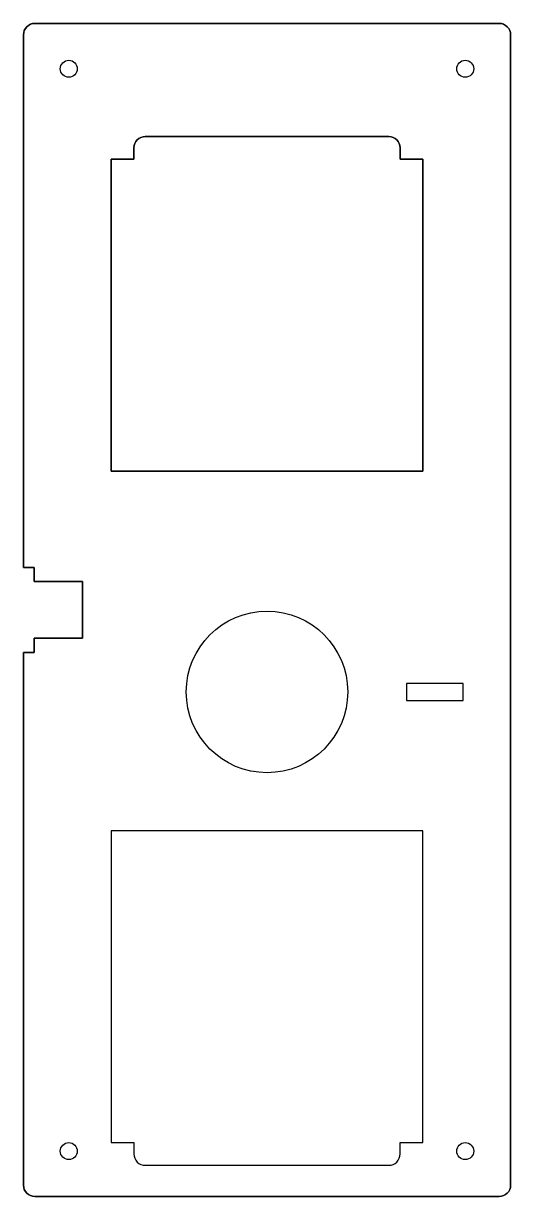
# Model space of a CAD drawing. Header units: millimetres. Extents: x -43 to 43, y -88 to 119.
import ezdxf

# ---------------------------------------------------------------- set-up
doc = ezdxf.new("R2010")
doc.units = ezdxf.units.MM
doc.layers.get('0').update_dxf_attribs({"linetype": 'CONTINUOUS'})

msp = doc.modelspace()

# ---------------------------------------------------------------- linework, layer by layer
for points in [[(43, -86.14, -0.414214), (41, -88.14), (-41, -88.14, -0.414214), (-43, -86.14), (-43, 7.81), (-41.1, 7.81), (-41.1, 10.31), (-32.6, 10.31), (-32.6, 20.31), (-41.1, 20.31), (-41.1, 22.81), (-43, 22.81), (-43, 116.76, -0.414214), (-41, 118.76), (41, 118.76, -0.414214), (43, 116.76)], [(-41, -88.14), (41, -88.14, 0.414214), (43, -86.14), (43, 116.76, 0.414214), (41, 118.76), (-41, 118.76, 0.414214), (-43, 116.76), (-43, 22.81), (-41.1, 22.81), (-41.1, 20.31), (-32.6, 20.31), (-32.6, 10.31), (-41.1, 10.31), (-41.1, 7.81), (-43, 7.81), (-43, -86.14, 0.414214)], [(21.5, 98.81), (-21.5, 98.81, 0.414214), (-23.5, 96.81), (-23.5, 94.81), (-27.5, 94.81), (-27.5, 39.81), (27.5, 39.81), (27.5, 94.81), (23.5, 94.81), (23.5, 96.81, 0.414214)], [(-23.5, 96.81, -0.414214), (-21.5, 98.81), (21.5, 98.81, -0.414214), (23.5, 96.81), (23.5, 94.81), (27.5, 94.81), (27.5, 39.81), (-27.5, 39.81), (-27.5, 94.81), (-23.5, 94.81)], [(-27.5, -78.64), (-23.5, -78.64), (-23.5, -80.64, 0.414214), (-21.5, -82.64), (21.5, -82.64, 0.414214), (23.5, -80.64), (23.5, -78.64), (27.5, -78.64), (27.5, -23.64), (-27.5, -23.64)], [(-23.5, -78.64), (-23.5, -80.64, 0.414214), (-21.5, -82.64), (21.5, -82.64, 0.414214), (23.5, -80.64), (23.5, -78.64), (27.5, -78.64), (27.5, -23.64), (-27.5, -23.64), (-27.5, -78.64)]]:
    msp.add_lwpolyline(points, format="xyb", close=True)
for points in [[(24.6, 2.36), (24.6, -0.64), (34.6, -0.64), (34.6, 2.36)], [(24.6, -0.64), (34.6, -0.64), (34.6, 2.36), (24.6, 2.36)]]:
    msp.add_lwpolyline(points, close=True)
for centre, radius in [((-35, 110.76), 1.5), ((-35, 110.76), 1.5), ((35, 110.76), 1.5), ((35, 110.76), 1.5), ((0, 0.86), 14.25), ((0, 0.86), 14.25), ((-35, -80.14), 1.5), ((-35, -80.14), 1.5), ((35, -80.14), 1.5), ((35, -80.14), 1.5)]:
    msp.add_circle(centre, radius)

doc.saveas('drawing.dxf')
